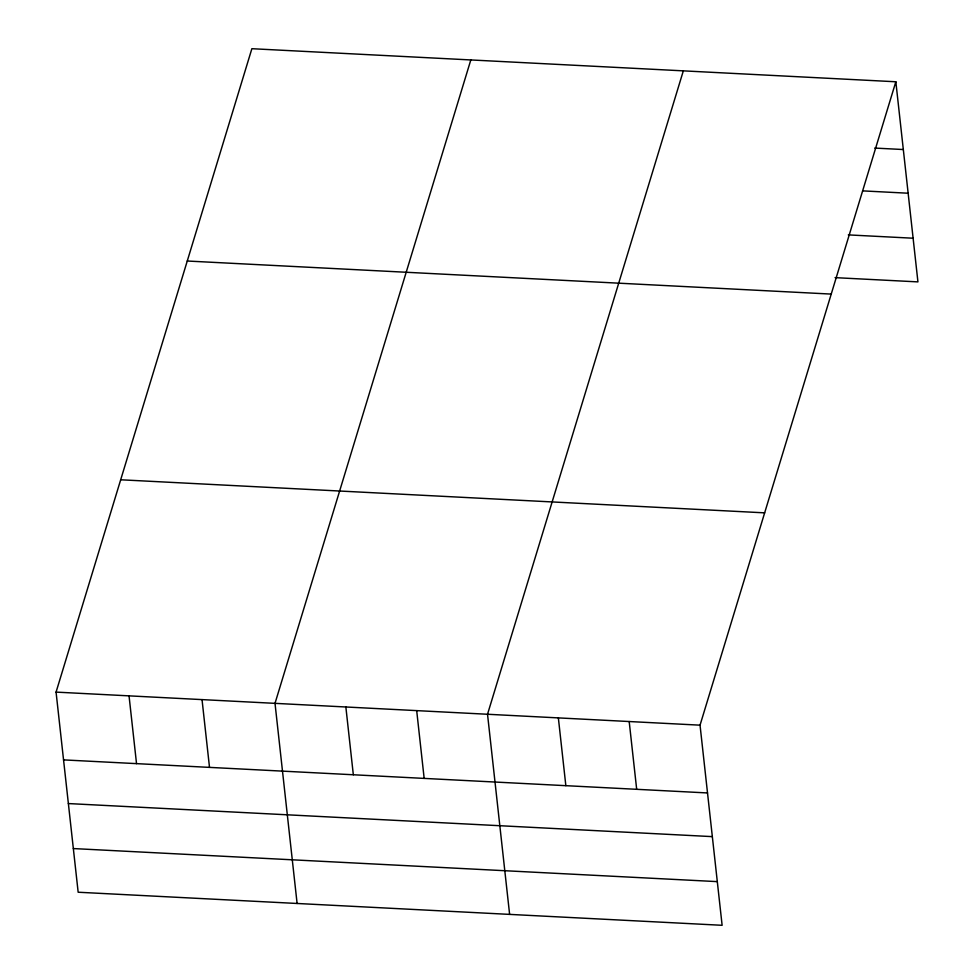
<?xml version="1.0" encoding="UTF-8"?>
<svg xmlns="http://www.w3.org/2000/svg" width="974" height="974" viewBox="0 0 974 974"><rect width="100%" height="100%" fill="white"/><g stroke="black" fill="none" stroke-linecap="round" stroke-linejoin="round"><path stroke-width="1.46" d="M895.837 81.767L700.038 725.167L722.124 925.3L78.163 892.233L56.066 692.112L251.876 48.7L895.837 81.767L917.934 281.888L835.047 277.639M470.819 59.938L275.009 703.35L297.107 903.482M683.334 70.846L487.524 714.259L509.621 914.391M874.689 148.072L903.324 149.533M862.927 190.892L908.145 193.217M848.305 234.892L913.113 238.216M187.252 261.02L831.224 294.087M120.679 479.78L764.651 512.848M56.066 692.112L700.038 725.167M63.541 759.89L707.514 792.946M68.363 803.562L712.335 836.629M73.342 848.561L717.302 881.628M629.192 721.539L636.679 789.317M558.358 717.899L565.845 785.677M416.689 710.63L424.165 778.396M345.855 706.99L353.331 774.768M202.032 699.6L209.507 767.378M129.043 695.862L136.53 763.628"/></g></svg>
